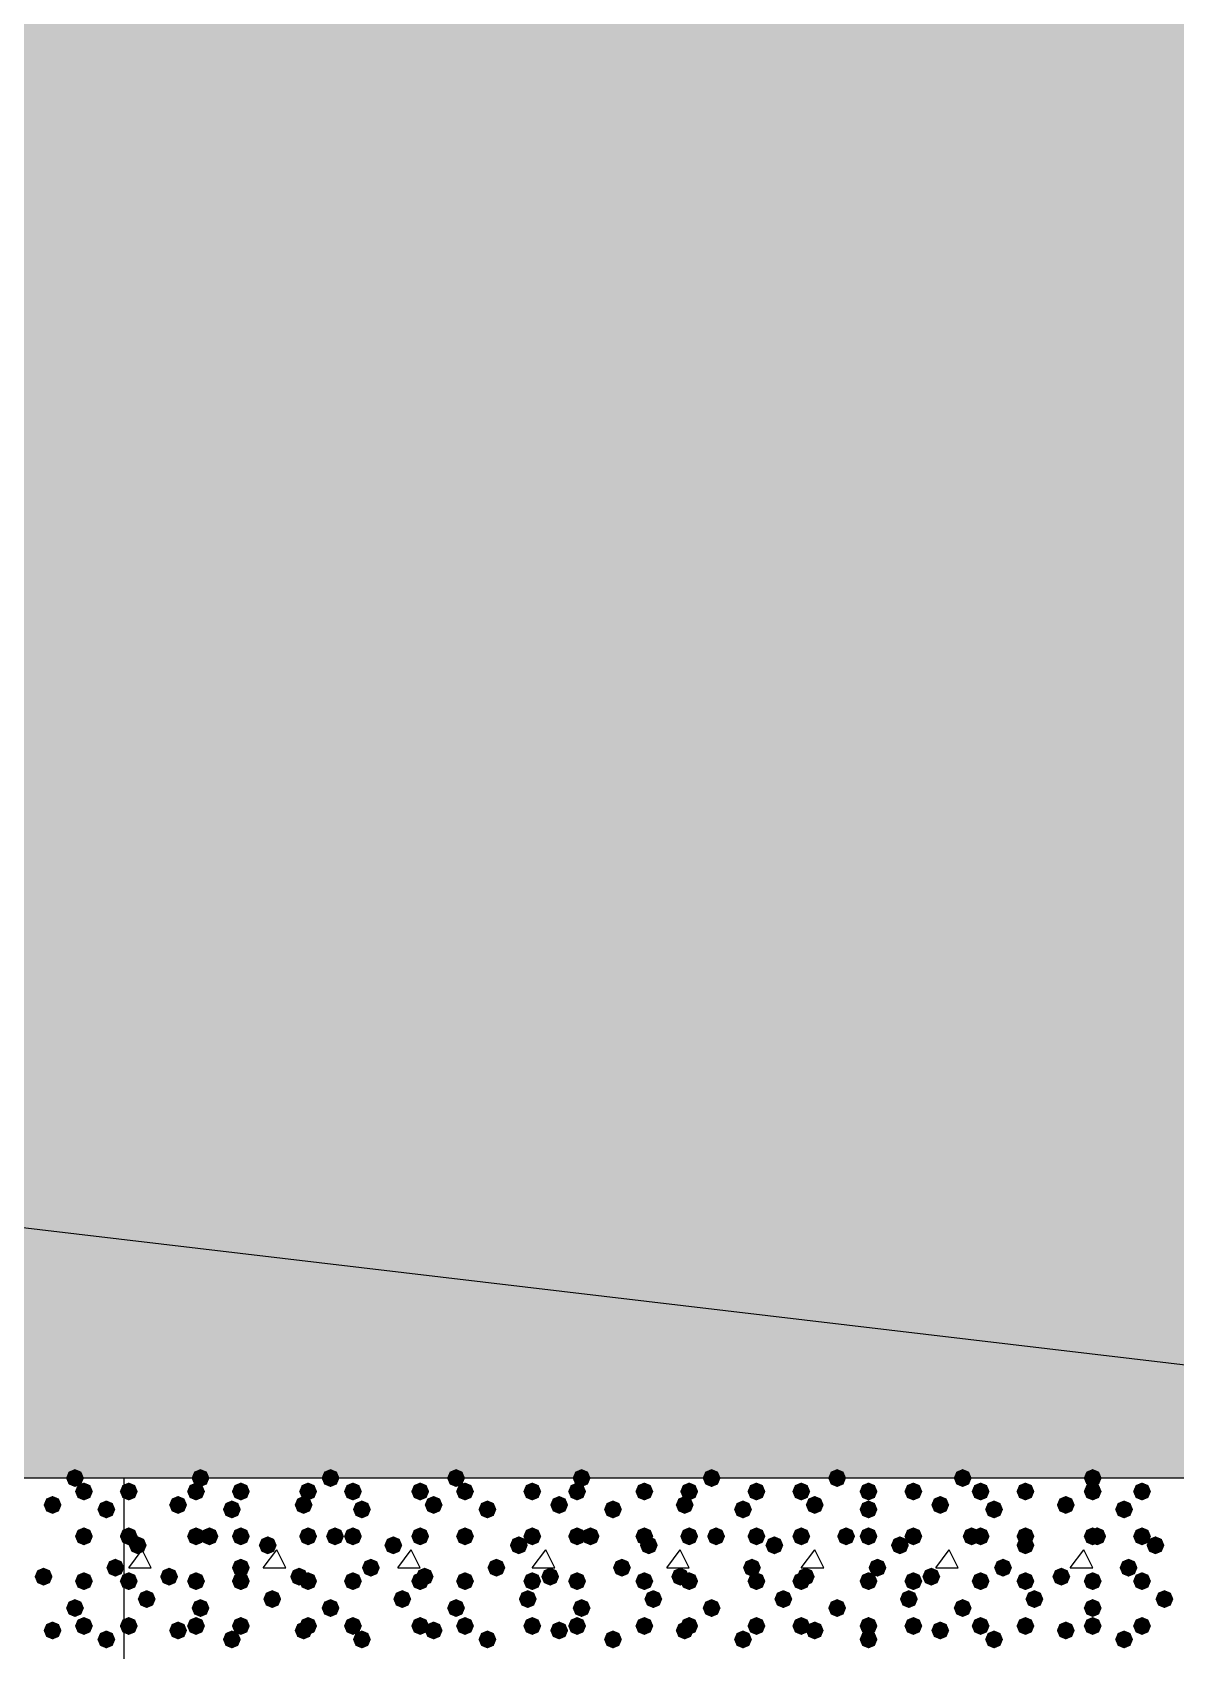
# Model space of a CAD drawing. Header units: millimetres. Extents: x 0 to 420, y 0 to 297.
# Drawn here: x 173.93 to 184.72, y 199.62 to 214.91 of the extents above; entities that cross this region are included whole.
import ezdxf

# ---------------------------------------------------------------- set-up
doc = ezdxf.new("R2010")
doc.units = ezdxf.units.MM
doc.layers.get('0').update_dxf_attribs({"linetype": 'CONTINUOUS'})

msp = doc.modelspace()

# ---------------------------------------------------------------- hatches: boundary and pattern name
at = {"true_color": 0x000008}
h = msp.add_hatch(color=0, dxfattribs=at)
h.paths.add_polyline_path([(193.844333, 220.345), (32.469667, 220.345), (193.844333, 201.252667)], flags=0)
h.paths.add_polyline_path([(32.469667, 220.345), (193.844333, 201.252667), (32.469667, 201.252667)], flags=0)
at = {"true_color": 0x000007}
for points in [[(174.413333, 201.252667), (174.388463, 201.192871), (174.328667, 201.168), (174.268871, 201.192871), (174.244, 201.252667), (174.268871, 201.312462), (174.328667, 201.337333), (174.388462, 201.312463)], [(174.498, 201.125667), (174.473129, 201.065871), (174.413333, 201.041), (174.353538, 201.065871), (174.328667, 201.125667), (174.353537, 201.185462), (174.413333, 201.210333), (174.473129, 201.185463)], [(174.201667, 200.998667), (174.176796, 200.938871), (174.117, 200.914), (174.057204, 200.938871), (174.032333, 200.998667), (174.057204, 201.058462), (174.117, 201.083333), (174.176796, 201.058463)], [(174.709667, 200.956333), (174.684796, 200.896537), (174.625, 200.871667), (174.565204, 200.896537), (174.540333, 200.956333), (174.565204, 201.016129), (174.625, 201.041), (174.684796, 201.016129)], [(174.498, 200.702333), (174.473129, 200.642537), (174.413333, 200.617667), (174.353538, 200.642537), (174.328667, 200.702333), (174.353537, 200.762129), (174.413333, 200.787), (174.473129, 200.762129)], [(174.498, 200.702333), (174.473129, 200.642537), (174.413333, 200.617667), (174.353538, 200.642537), (174.328667, 200.702333), (174.353537, 200.762129), (174.413333, 200.787), (174.473129, 200.762129)], [(174.117, 200.321333), (174.092129, 200.261537), (174.032333, 200.236667), (173.972537, 200.261537), (173.947667, 200.321333), (173.972537, 200.381129), (174.032333, 200.406), (174.092129, 200.381129)], [(174.498, 200.279), (174.473129, 200.219204), (174.413333, 200.194333), (174.353538, 200.219204), (174.328667, 200.279), (174.353537, 200.338796), (174.413333, 200.363667), (174.473129, 200.338796)], [(174.794333, 200.406), (174.769463, 200.346204), (174.709667, 200.321333), (174.649871, 200.346204), (174.625, 200.406), (174.649871, 200.465796), (174.709667, 200.490667), (174.769462, 200.465796)], [(174.413333, 200.025), (174.388463, 199.965204), (174.328667, 199.940333), (174.268871, 199.965204), (174.244, 200.025), (174.268871, 200.084796), (174.328667, 200.109667), (174.388462, 200.084796)], [(174.201667, 199.813333), (174.176796, 199.753537), (174.117, 199.728667), (174.057204, 199.753537), (174.032333, 199.813333), (174.057204, 199.873129), (174.117, 199.898), (174.176796, 199.873129)], [(174.498, 199.855667), (174.473129, 199.795871), (174.413333, 199.771), (174.353538, 199.795871), (174.328667, 199.855667), (174.353537, 199.915462), (174.413333, 199.940333), (174.473129, 199.915463)], [(174.709667, 199.728667), (174.684796, 199.668871), (174.625, 199.644), (174.565204, 199.668871), (174.540333, 199.728667), (174.565204, 199.788462), (174.625, 199.813333), (174.684796, 199.788463)]]:
    msp.add_hatch(color=0, dxfattribs=at).paths.add_polyline_path(points, flags=0)
at = {"true_color": 0x000008}
for points in [[(175.598667, 201.252667), (175.573796, 201.192871), (175.514, 201.168), (175.454204, 201.192871), (175.429333, 201.252667), (175.454204, 201.312462), (175.514, 201.337333), (175.573796, 201.312463)], [(176.826333, 201.252667), (176.801462, 201.192871), (176.741667, 201.168), (176.681871, 201.192871), (176.657, 201.252667), (176.681871, 201.312462), (176.741667, 201.337333), (176.801462, 201.312463)], [(178.011667, 201.252667), (177.986796, 201.192871), (177.927, 201.168), (177.867204, 201.192871), (177.842333, 201.252667), (177.867204, 201.312462), (177.927, 201.337333), (177.986796, 201.312463)], [(179.197, 201.252667), (179.172129, 201.192871), (179.112333, 201.168), (179.052538, 201.192871), (179.027667, 201.252667), (179.052537, 201.312462), (179.112333, 201.337333), (179.172129, 201.312463)], [(180.424667, 201.252667), (180.399796, 201.192871), (180.34, 201.168), (180.280204, 201.192871), (180.255333, 201.252667), (180.280204, 201.312462), (180.34, 201.337333), (180.399796, 201.312463)], [(181.61, 201.252667), (181.585129, 201.192871), (181.525333, 201.168), (181.465538, 201.192871), (181.440667, 201.252667), (181.465537, 201.312462), (181.525333, 201.337333), (181.585129, 201.312463)], [(182.795333, 201.252667), (182.770462, 201.192871), (182.710667, 201.168), (182.650871, 201.192871), (182.626, 201.252667), (182.650871, 201.312462), (182.710667, 201.337333), (182.770462, 201.312463)], [(184.023, 201.252667), (183.998129, 201.192871), (183.938333, 201.168), (183.878537, 201.192871), (183.853667, 201.252667), (183.878537, 201.312462), (183.938333, 201.337333), (183.998129, 201.312463)], [(174.921333, 201.125667), (174.896462, 201.065871), (174.836667, 201.041), (174.776871, 201.065871), (174.752, 201.125667), (174.776871, 201.185462), (174.836667, 201.210333), (174.896462, 201.185463)], [(175.556333, 201.125667), (175.531462, 201.065871), (175.471667, 201.041), (175.411871, 201.065871), (175.387, 201.125667), (175.411871, 201.185462), (175.471667, 201.210333), (175.531462, 201.185463)], [(175.979667, 201.125667), (175.954796, 201.065871), (175.895, 201.041), (175.835204, 201.065871), (175.810333, 201.125667), (175.835204, 201.185462), (175.895, 201.210333), (175.954796, 201.185463)], [(176.614667, 201.125667), (176.589796, 201.065871), (176.53, 201.041), (176.470204, 201.065871), (176.445333, 201.125667), (176.470204, 201.185462), (176.53, 201.210333), (176.589796, 201.185463)], [(177.038, 201.125667), (177.013129, 201.065871), (176.953333, 201.041), (176.893538, 201.065871), (176.868667, 201.125667), (176.893537, 201.185462), (176.953333, 201.210333), (177.013129, 201.185463)], [(177.673, 201.125667), (177.648129, 201.065871), (177.588333, 201.041), (177.528538, 201.065871), (177.503667, 201.125667), (177.528537, 201.185462), (177.588333, 201.210333), (177.648129, 201.185463)], [(178.096333, 201.125667), (178.071463, 201.065871), (178.011667, 201.041), (177.951871, 201.065871), (177.927, 201.125667), (177.951871, 201.185462), (178.011667, 201.210333), (178.071462, 201.185463)], [(178.731333, 201.125667), (178.706462, 201.065871), (178.646667, 201.041), (178.586871, 201.065871), (178.562, 201.125667), (178.586871, 201.185462), (178.646667, 201.210333), (178.706462, 201.185463)], [(179.154667, 201.125667), (179.129796, 201.065871), (179.07, 201.041), (179.010204, 201.065871), (178.985333, 201.125667), (179.010204, 201.185462), (179.07, 201.210333), (179.129796, 201.185463)], [(179.789667, 201.125667), (179.764796, 201.065871), (179.705, 201.041), (179.645204, 201.065871), (179.620333, 201.125667), (179.645204, 201.185462), (179.705, 201.210333), (179.764796, 201.185463)], [(180.213, 201.125667), (180.188129, 201.065871), (180.128333, 201.041), (180.068537, 201.065871), (180.043667, 201.125667), (180.068537, 201.185462), (180.128333, 201.210333), (180.188129, 201.185463)], [(180.848, 201.125667), (180.823129, 201.065871), (180.763333, 201.041), (180.703537, 201.065871), (180.678667, 201.125667), (180.703537, 201.185462), (180.763333, 201.210333), (180.823129, 201.185463)], [(181.271333, 201.125667), (181.246462, 201.065871), (181.186667, 201.041), (181.126871, 201.065871), (181.102, 201.125667), (181.126871, 201.185462), (181.186667, 201.210333), (181.246462, 201.185463)], [(181.906333, 201.125667), (181.881463, 201.065871), (181.821667, 201.041), (181.761871, 201.065871), (181.737, 201.125667), (181.761871, 201.185462), (181.821667, 201.210333), (181.881462, 201.185463)], [(182.329667, 201.125667), (182.304796, 201.065871), (182.245, 201.041), (182.185204, 201.065871), (182.160333, 201.125667), (182.185204, 201.185462), (182.245, 201.210333), (182.304796, 201.185463)], [(182.964667, 201.125667), (182.939796, 201.065871), (182.88, 201.041), (182.820204, 201.065871), (182.795333, 201.125667), (182.820204, 201.185462), (182.88, 201.210333), (182.939796, 201.185463)], [(183.388, 201.125667), (183.363129, 201.065871), (183.303333, 201.041), (183.243538, 201.065871), (183.218667, 201.125667), (183.243537, 201.185462), (183.303333, 201.210333), (183.363129, 201.185463)], [(184.023, 201.125667), (183.998129, 201.065871), (183.938333, 201.041), (183.878537, 201.065871), (183.853667, 201.125667), (183.878537, 201.185462), (183.938333, 201.210333), (183.998129, 201.185463)], [(184.488667, 201.125667), (184.463796, 201.065871), (184.404, 201.041), (184.344204, 201.065871), (184.319333, 201.125667), (184.344204, 201.185462), (184.404, 201.210333), (184.463796, 201.185463)], [(175.387, 200.998667), (175.362129, 200.938871), (175.302333, 200.914), (175.242538, 200.938871), (175.217667, 200.998667), (175.242537, 201.058462), (175.302333, 201.083333), (175.362129, 201.058463)], [(175.895, 200.956333), (175.870129, 200.896537), (175.810333, 200.871667), (175.750538, 200.896537), (175.725667, 200.956333), (175.750537, 201.016129), (175.810333, 201.041), (175.870129, 201.016129)], [(176.572333, 200.998667), (176.547462, 200.938871), (176.487667, 200.914), (176.427871, 200.938871), (176.403, 200.998667), (176.427871, 201.058462), (176.487667, 201.083333), (176.547462, 201.058463)], [(177.122667, 200.956333), (177.097796, 200.896537), (177.038, 200.871667), (176.978204, 200.896537), (176.953333, 200.956333), (176.978204, 201.016129), (177.038, 201.041), (177.097796, 201.016129)], [(177.8, 200.998667), (177.775129, 200.938871), (177.715333, 200.914), (177.655538, 200.938871), (177.630667, 200.998667), (177.655537, 201.058462), (177.715333, 201.083333), (177.775129, 201.058463)], [(178.308, 200.956333), (178.283129, 200.896537), (178.223333, 200.871667), (178.163538, 200.896537), (178.138667, 200.956333), (178.163537, 201.016129), (178.223333, 201.041), (178.283129, 201.016129)], [(178.985333, 200.998667), (178.960462, 200.938871), (178.900667, 200.914), (178.840871, 200.938871), (178.816, 200.998667), (178.840871, 201.058462), (178.900667, 201.083333), (178.960462, 201.058463)], [(179.493333, 200.956333), (179.468462, 200.896537), (179.408667, 200.871667), (179.348871, 200.896537), (179.324, 200.956333), (179.348871, 201.016129), (179.408667, 201.041), (179.468462, 201.016129)], [(180.170667, 200.998667), (180.145796, 200.938871), (180.086, 200.914), (180.026204, 200.938871), (180.001333, 200.998667), (180.026204, 201.058462), (180.086, 201.083333), (180.145796, 201.058463)], [(180.721, 200.956333), (180.696129, 200.896537), (180.636333, 200.871667), (180.576538, 200.896537), (180.551667, 200.956333), (180.576537, 201.016129), (180.636333, 201.041), (180.696129, 201.016129)], [(181.398333, 200.998667), (181.373462, 200.938871), (181.313667, 200.914), (181.253871, 200.938871), (181.229, 200.998667), (181.253871, 201.058462), (181.313667, 201.083333), (181.373462, 201.058463)], [(181.906333, 200.956333), (181.881463, 200.896537), (181.821667, 200.871667), (181.761871, 200.896537), (181.737, 200.956333), (181.761871, 201.016129), (181.821667, 201.041), (181.881462, 201.016129)], [(182.583667, 200.998667), (182.558796, 200.938871), (182.499, 200.914), (182.439204, 200.938871), (182.414333, 200.998667), (182.439204, 201.058462), (182.499, 201.083333), (182.558796, 201.058463)], [(183.091667, 200.956333), (183.066796, 200.896537), (183.007, 200.871667), (182.947204, 200.896537), (182.922333, 200.956333), (182.947204, 201.016129), (183.007, 201.041), (183.066796, 201.016129)], [(183.769, 200.998667), (183.744129, 200.938871), (183.684333, 200.914), (183.624538, 200.938871), (183.599667, 200.998667), (183.624537, 201.058462), (183.684333, 201.083333), (183.744129, 201.058463)], [(184.319333, 200.956333), (184.294463, 200.896537), (184.234667, 200.871667), (184.174871, 200.896537), (184.15, 200.956333), (184.174871, 201.016129), (184.234667, 201.041), (184.294462, 201.016129)], [(174.921333, 200.702333), (174.896462, 200.642537), (174.836667, 200.617667), (174.776871, 200.642537), (174.752, 200.702333), (174.776871, 200.762129), (174.836667, 200.787), (174.896462, 200.762129)], [(175.006, 200.617667), (174.981129, 200.557871), (174.921333, 200.533), (174.861538, 200.557871), (174.836667, 200.617667), (174.861537, 200.677462), (174.921333, 200.702333), (174.981129, 200.677463)], [(175.556333, 200.702333), (175.531462, 200.642537), (175.471667, 200.617667), (175.411871, 200.642537), (175.387, 200.702333), (175.411871, 200.762129), (175.471667, 200.787), (175.531462, 200.762129)], [(175.683333, 200.702333), (175.658462, 200.642537), (175.598667, 200.617667), (175.538871, 200.642537), (175.514, 200.702333), (175.538871, 200.762129), (175.598667, 200.787), (175.658462, 200.762129)], [(175.979667, 200.702333), (175.954796, 200.642537), (175.895, 200.617667), (175.835204, 200.642537), (175.810333, 200.702333), (175.835204, 200.762129), (175.895, 200.787), (175.954796, 200.762129)], [(176.233667, 200.617667), (176.208796, 200.557871), (176.149, 200.533), (176.089204, 200.557871), (176.064333, 200.617667), (176.089204, 200.677462), (176.149, 200.702333), (176.208796, 200.677463)], [(176.614667, 200.702333), (176.589796, 200.642537), (176.53, 200.617667), (176.470204, 200.642537), (176.445333, 200.702333), (176.470204, 200.762129), (176.53, 200.787), (176.589796, 200.762129)], [(176.868667, 200.702333), (176.843796, 200.642537), (176.784, 200.617667), (176.724204, 200.642537), (176.699333, 200.702333), (176.724204, 200.762129), (176.784, 200.787), (176.843796, 200.762129)], [(177.038, 200.702333), (177.013129, 200.642537), (176.953333, 200.617667), (176.893538, 200.642537), (176.868667, 200.702333), (176.893537, 200.762129), (176.953333, 200.787), (177.013129, 200.762129)], [(177.419, 200.617667), (177.394129, 200.557871), (177.334333, 200.533), (177.274538, 200.557871), (177.249667, 200.617667), (177.274537, 200.677462), (177.334333, 200.702333), (177.394129, 200.677463)], [(177.673, 200.702333), (177.648129, 200.642537), (177.588333, 200.617667), (177.528538, 200.642537), (177.503667, 200.702333), (177.528537, 200.762129), (177.588333, 200.787), (177.648129, 200.762129)], [(178.096333, 200.702333), (178.071463, 200.642537), (178.011667, 200.617667), (177.951871, 200.642537), (177.927, 200.702333), (177.951871, 200.762129), (178.011667, 200.787), (178.071462, 200.762129)], [(178.096333, 200.702333), (178.071463, 200.642537), (178.011667, 200.617667), (177.951871, 200.642537), (177.927, 200.702333), (177.951871, 200.762129), (178.011667, 200.787), (178.071462, 200.762129)], [(178.604333, 200.617667), (178.579463, 200.557871), (178.519667, 200.533), (178.459871, 200.557871), (178.435, 200.617667), (178.459871, 200.677462), (178.519667, 200.702333), (178.579462, 200.677463)], [(178.731333, 200.702333), (178.706462, 200.642537), (178.646667, 200.617667), (178.586871, 200.642537), (178.562, 200.702333), (178.586871, 200.762129), (178.646667, 200.787), (178.706462, 200.762129)], [(179.154667, 200.702333), (179.129796, 200.642537), (179.07, 200.617667), (179.010204, 200.642537), (178.985333, 200.702333), (179.010204, 200.762129), (179.07, 200.787), (179.129796, 200.762129)], [(179.281667, 200.702333), (179.256796, 200.642537), (179.197, 200.617667), (179.137204, 200.642537), (179.112333, 200.702333), (179.137204, 200.762129), (179.197, 200.787), (179.256796, 200.762129)], [(179.789667, 200.702333), (179.764796, 200.642537), (179.705, 200.617667), (179.645204, 200.642537), (179.620333, 200.702333), (179.645204, 200.762129), (179.705, 200.787), (179.764796, 200.762129)], [(179.832, 200.617667), (179.807129, 200.557871), (179.747333, 200.533), (179.687537, 200.557871), (179.662667, 200.617667), (179.687537, 200.677462), (179.747333, 200.702333), (179.807129, 200.677463)], [(180.213, 200.702333), (180.188129, 200.642537), (180.128333, 200.617667), (180.068537, 200.642537), (180.043667, 200.702333), (180.068537, 200.762129), (180.128333, 200.787), (180.188129, 200.762129)], [(180.467, 200.702333), (180.442129, 200.642537), (180.382333, 200.617667), (180.322538, 200.642537), (180.297667, 200.702333), (180.322537, 200.762129), (180.382333, 200.787), (180.442129, 200.762129)], [(180.848, 200.702333), (180.823129, 200.642537), (180.763333, 200.617667), (180.703537, 200.642537), (180.678667, 200.702333), (180.703537, 200.762129), (180.763333, 200.787), (180.823129, 200.762129)], [(181.017333, 200.617667), (180.992462, 200.557871), (180.932667, 200.533), (180.872871, 200.557871), (180.848, 200.617667), (180.872871, 200.677462), (180.932667, 200.702333), (180.992462, 200.677463)], [(181.271333, 200.702333), (181.246462, 200.642537), (181.186667, 200.617667), (181.126871, 200.642537), (181.102, 200.702333), (181.126871, 200.762129), (181.186667, 200.787), (181.246462, 200.762129)], [(181.694667, 200.702333), (181.669796, 200.642537), (181.61, 200.617667), (181.550204, 200.642537), (181.525333, 200.702333), (181.550204, 200.762129), (181.61, 200.787), (181.669796, 200.762129)], [(181.906333, 200.702333), (181.881463, 200.642537), (181.821667, 200.617667), (181.761871, 200.642537), (181.737, 200.702333), (181.761871, 200.762129), (181.821667, 200.787), (181.881462, 200.762129)], [(182.202667, 200.617667), (182.177796, 200.557871), (182.118, 200.533), (182.058204, 200.557871), (182.033333, 200.617667), (182.058204, 200.677462), (182.118, 200.702333), (182.177796, 200.677463)], [(182.329667, 200.702333), (182.304796, 200.642537), (182.245, 200.617667), (182.185204, 200.642537), (182.160333, 200.702333), (182.185204, 200.762129), (182.245, 200.787), (182.304796, 200.762129)], [(182.88, 200.702333), (182.855129, 200.642537), (182.795333, 200.617667), (182.735538, 200.642537), (182.710667, 200.702333), (182.735537, 200.762129), (182.795333, 200.787), (182.855129, 200.762129)], [(182.964667, 200.702333), (182.939796, 200.642537), (182.88, 200.617667), (182.820204, 200.642537), (182.795333, 200.702333), (182.820204, 200.762129), (182.88, 200.787), (182.939796, 200.762129)], [(183.388, 200.702333), (183.363129, 200.642537), (183.303333, 200.617667), (183.243538, 200.642537), (183.218667, 200.702333), (183.243537, 200.762129), (183.303333, 200.787), (183.363129, 200.762129)], [(183.388, 200.617667), (183.363129, 200.557871), (183.303333, 200.533), (183.243538, 200.557871), (183.218667, 200.617667), (183.243537, 200.677462), (183.303333, 200.702333), (183.363129, 200.677463)], [(184.023, 200.702333), (183.998129, 200.642537), (183.938333, 200.617667), (183.878537, 200.642537), (183.853667, 200.702333), (183.878537, 200.762129), (183.938333, 200.787), (183.998129, 200.762129)], [(184.065333, 200.702333), (184.040462, 200.642537), (183.980667, 200.617667), (183.920871, 200.642537), (183.896, 200.702333), (183.920871, 200.762129), (183.980667, 200.787), (184.040462, 200.762129)], [(184.488667, 200.702333), (184.463796, 200.642537), (184.404, 200.617667), (184.344204, 200.642537), (184.319333, 200.702333), (184.344204, 200.762129), (184.404, 200.787), (184.463796, 200.762129)], [(184.615667, 200.617667), (184.590796, 200.557871), (184.531, 200.533), (184.471204, 200.557871), (184.446333, 200.617667), (184.471204, 200.677462), (184.531, 200.702333), (184.590796, 200.677463)], [(174.921333, 200.279), (174.896462, 200.219204), (174.836667, 200.194333), (174.776871, 200.219204), (174.752, 200.279), (174.776871, 200.338796), (174.836667, 200.363667), (174.896462, 200.338796)], [(175.302333, 200.321333), (175.277462, 200.261537), (175.217667, 200.236667), (175.157871, 200.261537), (175.133, 200.321333), (175.157871, 200.381129), (175.217667, 200.406), (175.277462, 200.381129)], [(175.556333, 200.279), (175.531462, 200.219204), (175.471667, 200.194333), (175.411871, 200.219204), (175.387, 200.279), (175.411871, 200.338796), (175.471667, 200.363667), (175.531462, 200.338796)], [(175.979667, 200.406), (175.954796, 200.346204), (175.895, 200.321333), (175.835204, 200.346204), (175.810333, 200.406), (175.835204, 200.465796), (175.895, 200.490667), (175.954796, 200.465796)], [(175.979667, 200.279), (175.954796, 200.219204), (175.895, 200.194333), (175.835204, 200.219204), (175.810333, 200.279), (175.835204, 200.338796), (175.895, 200.363667), (175.954796, 200.338796)], [(176.53, 200.321333), (176.505129, 200.261537), (176.445333, 200.236667), (176.385538, 200.261537), (176.360667, 200.321333), (176.385537, 200.381129), (176.445333, 200.406), (176.505129, 200.381129)], [(176.614667, 200.279), (176.589796, 200.219204), (176.53, 200.194333), (176.470204, 200.219204), (176.445333, 200.279), (176.470204, 200.338796), (176.53, 200.363667), (176.589796, 200.338796)], [(177.038, 200.279), (177.013129, 200.219204), (176.953333, 200.194333), (176.893538, 200.219204), (176.868667, 200.279), (176.893537, 200.338796), (176.953333, 200.363667), (177.013129, 200.338796)], [(177.207333, 200.406), (177.182462, 200.346204), (177.122667, 200.321333), (177.062871, 200.346204), (177.038, 200.406), (177.062871, 200.465796), (177.122667, 200.490667), (177.182462, 200.465796)], [(177.673, 200.279), (177.648129, 200.219204), (177.588333, 200.194333), (177.528538, 200.219204), (177.503667, 200.279), (177.528537, 200.338796), (177.588333, 200.363667), (177.648129, 200.338796)], [(177.715333, 200.321333), (177.690462, 200.261537), (177.630667, 200.236667), (177.570871, 200.261537), (177.546, 200.321333), (177.570871, 200.381129), (177.630667, 200.406), (177.690462, 200.381129)], [(178.096333, 200.279), (178.071463, 200.219204), (178.011667, 200.194333), (177.951871, 200.219204), (177.927, 200.279), (177.951871, 200.338796), (178.011667, 200.363667), (178.071462, 200.338796)], [(178.392667, 200.406), (178.367796, 200.346204), (178.308, 200.321333), (178.248204, 200.346204), (178.223333, 200.406), (178.248204, 200.465796), (178.308, 200.490667), (178.367796, 200.465796)], [(178.731333, 200.279), (178.706462, 200.219204), (178.646667, 200.194333), (178.586871, 200.219204), (178.562, 200.279), (178.586871, 200.338796), (178.646667, 200.363667), (178.706462, 200.338796)], [(178.900667, 200.321333), (178.875796, 200.261537), (178.816, 200.236667), (178.756204, 200.261537), (178.731333, 200.321333), (178.756204, 200.381129), (178.816, 200.406), (178.875796, 200.381129)], [(179.154667, 200.279), (179.129796, 200.219204), (179.07, 200.194333), (179.010204, 200.219204), (178.985333, 200.279), (179.010204, 200.338796), (179.07, 200.363667), (179.129796, 200.338796)], [(179.578, 200.406), (179.553129, 200.346204), (179.493333, 200.321333), (179.433538, 200.346204), (179.408667, 200.406), (179.433537, 200.465796), (179.493333, 200.490667), (179.553129, 200.465796)], [(179.789667, 200.279), (179.764796, 200.219204), (179.705, 200.194333), (179.645204, 200.219204), (179.620333, 200.279), (179.645204, 200.338796), (179.705, 200.363667), (179.764796, 200.338796)], [(180.128333, 200.321333), (180.103462, 200.261537), (180.043667, 200.236667), (179.983871, 200.261537), (179.959, 200.321333), (179.983871, 200.381129), (180.043667, 200.406), (180.103462, 200.381129)], [(180.213, 200.279), (180.188129, 200.219204), (180.128333, 200.194333), (180.068537, 200.219204), (180.043667, 200.279), (180.068537, 200.338796), (180.128333, 200.363667), (180.188129, 200.338796)], [(180.805667, 200.406), (180.780796, 200.346204), (180.721, 200.321333), (180.661204, 200.346204), (180.636333, 200.406), (180.661204, 200.465796), (180.721, 200.490667), (180.780796, 200.465796)], [(180.848, 200.279), (180.823129, 200.219204), (180.763333, 200.194333), (180.703537, 200.219204), (180.678667, 200.279), (180.703537, 200.338796), (180.763333, 200.363667), (180.823129, 200.338796)], [(181.271333, 200.279), (181.246462, 200.219204), (181.186667, 200.194333), (181.126871, 200.219204), (181.102, 200.279), (181.126871, 200.338796), (181.186667, 200.363667), (181.246462, 200.338796)], [(181.313667, 200.321333), (181.288796, 200.261537), (181.229, 200.236667), (181.169204, 200.261537), (181.144333, 200.321333), (181.169204, 200.381129), (181.229, 200.406), (181.288796, 200.381129)], [(181.906333, 200.279), (181.881463, 200.219204), (181.821667, 200.194333), (181.761871, 200.219204), (181.737, 200.279), (181.761871, 200.338796), (181.821667, 200.363667), (181.881462, 200.338796)], [(181.991, 200.406), (181.966129, 200.346204), (181.906333, 200.321333), (181.846538, 200.346204), (181.821667, 200.406), (181.846537, 200.465796), (181.906333, 200.490667), (181.966129, 200.465796)], [(182.329667, 200.279), (182.304796, 200.219204), (182.245, 200.194333), (182.185204, 200.219204), (182.160333, 200.279), (182.185204, 200.338796), (182.245, 200.363667), (182.304796, 200.338796)], [(182.499, 200.321333), (182.474129, 200.261537), (182.414333, 200.236667), (182.354537, 200.261537), (182.329667, 200.321333), (182.354537, 200.381129), (182.414333, 200.406), (182.474129, 200.381129)], [(182.964667, 200.279), (182.939796, 200.219204), (182.88, 200.194333), (182.820204, 200.219204), (182.795333, 200.279), (182.820204, 200.338796), (182.88, 200.363667), (182.939796, 200.338796)], [(183.176333, 200.406), (183.151462, 200.346204), (183.091667, 200.321333), (183.031871, 200.346204), (183.007, 200.406), (183.031871, 200.465796), (183.091667, 200.490667), (183.151462, 200.465796)], [(183.388, 200.279), (183.363129, 200.219204), (183.303333, 200.194333), (183.243538, 200.219204), (183.218667, 200.279), (183.243537, 200.338796), (183.303333, 200.363667), (183.363129, 200.338796)], [(183.726667, 200.321333), (183.701796, 200.261537), (183.642, 200.236667), (183.582204, 200.261537), (183.557333, 200.321333), (183.582204, 200.381129), (183.642, 200.406), (183.701796, 200.381129)], [(184.023, 200.279), (183.998129, 200.219204), (183.938333, 200.194333), (183.878537, 200.219204), (183.853667, 200.279), (183.878537, 200.338796), (183.938333, 200.363667), (183.998129, 200.338796)], [(184.361667, 200.406), (184.336796, 200.346204), (184.277, 200.321333), (184.217204, 200.346204), (184.192333, 200.406), (184.217204, 200.465796), (184.277, 200.490667), (184.336796, 200.465796)], [(184.488667, 200.279), (184.463796, 200.219204), (184.404, 200.194333), (184.344204, 200.219204), (184.319333, 200.279), (184.344204, 200.338796), (184.404, 200.363667), (184.463796, 200.338796)], [(175.090667, 200.109667), (175.065796, 200.049871), (175.006, 200.025), (174.946204, 200.049871), (174.921333, 200.109667), (174.946204, 200.169462), (175.006, 200.194333), (175.065796, 200.169463)], [(175.598667, 200.025), (175.573796, 199.965204), (175.514, 199.940333), (175.454204, 199.965204), (175.429333, 200.025), (175.454204, 200.084796), (175.514, 200.109667), (175.573796, 200.084796)], [(176.276, 200.109667), (176.251129, 200.049871), (176.191333, 200.025), (176.131538, 200.049871), (176.106667, 200.109667), (176.131537, 200.169462), (176.191333, 200.194333), (176.251129, 200.169463)], [(176.826333, 200.025), (176.801462, 199.965204), (176.741667, 199.940333), (176.681871, 199.965204), (176.657, 200.025), (176.681871, 200.084796), (176.741667, 200.109667), (176.801462, 200.084796)], [(177.503667, 200.109667), (177.478796, 200.049871), (177.419, 200.025), (177.359204, 200.049871), (177.334333, 200.109667), (177.359204, 200.169462), (177.419, 200.194333), (177.478796, 200.169463)], [(178.011667, 200.025), (177.986796, 199.965204), (177.927, 199.940333), (177.867204, 199.965204), (177.842333, 200.025), (177.867204, 200.084796), (177.927, 200.109667), (177.986796, 200.084796)], [(178.689, 200.109667), (178.664129, 200.049871), (178.604333, 200.025), (178.544537, 200.049871), (178.519667, 200.109667), (178.544537, 200.169462), (178.604333, 200.194333), (178.664129, 200.169463)], [(179.197, 200.025), (179.172129, 199.965204), (179.112333, 199.940333), (179.052538, 199.965204), (179.027667, 200.025), (179.052537, 200.084796), (179.112333, 200.109667), (179.172129, 200.084796)], [(179.874333, 200.109667), (179.849463, 200.049871), (179.789667, 200.025), (179.729871, 200.049871), (179.705, 200.109667), (179.729871, 200.169462), (179.789667, 200.194333), (179.849462, 200.169463)], [(180.424667, 200.025), (180.399796, 199.965204), (180.34, 199.940333), (180.280204, 199.965204), (180.255333, 200.025), (180.280204, 200.084796), (180.34, 200.109667), (180.399796, 200.084796)], [(181.102, 200.109667), (181.077129, 200.049871), (181.017333, 200.025), (180.957538, 200.049871), (180.932667, 200.109667), (180.957537, 200.169462), (181.017333, 200.194333), (181.077129, 200.169463)], [(181.61, 200.025), (181.585129, 199.965204), (181.525333, 199.940333), (181.465538, 199.965204), (181.440667, 200.025), (181.465537, 200.084796), (181.525333, 200.109667), (181.585129, 200.084796)], [(182.287333, 200.109667), (182.262462, 200.049871), (182.202667, 200.025), (182.142871, 200.049871), (182.118, 200.109667), (182.142871, 200.169462), (182.202667, 200.194333), (182.262462, 200.169463)], [(182.795333, 200.025), (182.770462, 199.965204), (182.710667, 199.940333), (182.650871, 199.965204), (182.626, 200.025), (182.650871, 200.084796), (182.710667, 200.109667), (182.770462, 200.084796)], [(183.472667, 200.109667), (183.447796, 200.049871), (183.388, 200.025), (183.328204, 200.049871), (183.303333, 200.109667), (183.328204, 200.169462), (183.388, 200.194333), (183.447796, 200.169463)], [(184.023, 200.025), (183.998129, 199.965204), (183.938333, 199.940333), (183.878537, 199.965204), (183.853667, 200.025), (183.878537, 200.084796), (183.938333, 200.109667), (183.998129, 200.084796)], [(184.700333, 200.109667), (184.675462, 200.049871), (184.615667, 200.025), (184.555871, 200.049871), (184.531, 200.109667), (184.555871, 200.169462), (184.615667, 200.194333), (184.675462, 200.169463)], [(174.921333, 199.855667), (174.896462, 199.795871), (174.836667, 199.771), (174.776871, 199.795871), (174.752, 199.855667), (174.776871, 199.915462), (174.836667, 199.940333), (174.896462, 199.915463)], [(175.387, 199.813333), (175.362129, 199.753537), (175.302333, 199.728667), (175.242538, 199.753537), (175.217667, 199.813333), (175.242537, 199.873129), (175.302333, 199.898), (175.362129, 199.873129)], [(175.556333, 199.855667), (175.531462, 199.795871), (175.471667, 199.771), (175.411871, 199.795871), (175.387, 199.855667), (175.411871, 199.915462), (175.471667, 199.940333), (175.531462, 199.915463)], [(175.979667, 199.855667), (175.954796, 199.795871), (175.895, 199.771), (175.835204, 199.795871), (175.810333, 199.855667), (175.835204, 199.915462), (175.895, 199.940333), (175.954796, 199.915463)], [(176.572333, 199.813333), (176.547462, 199.753537), (176.487667, 199.728667), (176.427871, 199.753537), (176.403, 199.813333), (176.427871, 199.873129), (176.487667, 199.898), (176.547462, 199.873129)], [(176.614667, 199.855667), (176.589796, 199.795871), (176.53, 199.771), (176.470204, 199.795871), (176.445333, 199.855667), (176.470204, 199.915462), (176.53, 199.940333), (176.589796, 199.915463)], [(177.038, 199.855667), (177.013129, 199.795871), (176.953333, 199.771), (176.893538, 199.795871), (176.868667, 199.855667), (176.893537, 199.915462), (176.953333, 199.940333), (177.013129, 199.915463)], [(177.673, 199.855667), (177.648129, 199.795871), (177.588333, 199.771), (177.528538, 199.795871), (177.503667, 199.855667), (177.528537, 199.915462), (177.588333, 199.940333), (177.648129, 199.915463)], [(177.8, 199.813333), (177.775129, 199.753537), (177.715333, 199.728667), (177.655538, 199.753537), (177.630667, 199.813333), (177.655537, 199.873129), (177.715333, 199.898), (177.775129, 199.873129)], [(178.096333, 199.855667), (178.071463, 199.795871), (178.011667, 199.771), (177.951871, 199.795871), (177.927, 199.855667), (177.951871, 199.915462), (178.011667, 199.940333), (178.071462, 199.915463)], [(178.731333, 199.855667), (178.706462, 199.795871), (178.646667, 199.771), (178.586871, 199.795871), (178.562, 199.855667), (178.586871, 199.915462), (178.646667, 199.940333), (178.706462, 199.915463)], [(178.985333, 199.813333), (178.960462, 199.753537), (178.900667, 199.728667), (178.840871, 199.753537), (178.816, 199.813333), (178.840871, 199.873129), (178.900667, 199.898), (178.960462, 199.873129)], [(179.154667, 199.855667), (179.129796, 199.795871), (179.07, 199.771), (179.010204, 199.795871), (178.985333, 199.855667), (179.010204, 199.915462), (179.07, 199.940333), (179.129796, 199.915463)], [(179.789667, 199.855667), (179.764796, 199.795871), (179.705, 199.771), (179.645204, 199.795871), (179.620333, 199.855667), (179.645204, 199.915462), (179.705, 199.940333), (179.764796, 199.915463)], [(180.170667, 199.813333), (180.145796, 199.753537), (180.086, 199.728667), (180.026204, 199.753537), (180.001333, 199.813333), (180.026204, 199.873129), (180.086, 199.898), (180.145796, 199.873129)], [(180.213, 199.855667), (180.188129, 199.795871), (180.128333, 199.771), (180.068537, 199.795871), (180.043667, 199.855667), (180.068537, 199.915462), (180.128333, 199.940333), (180.188129, 199.915463)], [(180.848, 199.855667), (180.823129, 199.795871), (180.763333, 199.771), (180.703537, 199.795871), (180.678667, 199.855667), (180.703537, 199.915462), (180.763333, 199.940333), (180.823129, 199.915463)], [(181.271333, 199.855667), (181.246462, 199.795871), (181.186667, 199.771), (181.126871, 199.795871), (181.102, 199.855667), (181.126871, 199.915462), (181.186667, 199.940333), (181.246462, 199.915463)], [(181.398333, 199.813333), (181.373462, 199.753537), (181.313667, 199.728667), (181.253871, 199.753537), (181.229, 199.813333), (181.253871, 199.873129), (181.313667, 199.898), (181.373462, 199.873129)], [(181.906333, 199.855667), (181.881463, 199.795871), (181.821667, 199.771), (181.761871, 199.795871), (181.737, 199.855667), (181.761871, 199.915462), (181.821667, 199.940333), (181.881462, 199.915463)], [(182.329667, 199.855667), (182.304796, 199.795871), (182.245, 199.771), (182.185204, 199.795871), (182.160333, 199.855667), (182.185204, 199.915462), (182.245, 199.940333), (182.304796, 199.915463)], [(182.583667, 199.813333), (182.558796, 199.753537), (182.499, 199.728667), (182.439204, 199.753537), (182.414333, 199.813333), (182.439204, 199.873129), (182.499, 199.898), (182.558796, 199.873129)], [(182.964667, 199.855667), (182.939796, 199.795871), (182.88, 199.771), (182.820204, 199.795871), (182.795333, 199.855667), (182.820204, 199.915462), (182.88, 199.940333), (182.939796, 199.915463)], [(183.388, 199.855667), (183.363129, 199.795871), (183.303333, 199.771), (183.243538, 199.795871), (183.218667, 199.855667), (183.243537, 199.915462), (183.303333, 199.940333), (183.363129, 199.915463)], [(183.769, 199.813333), (183.744129, 199.753537), (183.684333, 199.728667), (183.624538, 199.753537), (183.599667, 199.813333), (183.624537, 199.873129), (183.684333, 199.898), (183.744129, 199.873129)], [(184.023, 199.855667), (183.998129, 199.795871), (183.938333, 199.771), (183.878537, 199.795871), (183.853667, 199.855667), (183.878537, 199.915462), (183.938333, 199.940333), (183.998129, 199.915463)], [(184.488667, 199.855667), (184.463796, 199.795871), (184.404, 199.771), (184.344204, 199.795871), (184.319333, 199.855667), (184.344204, 199.915462), (184.404, 199.940333), (184.463796, 199.915463)], [(175.895, 199.728667), (175.870129, 199.668871), (175.810333, 199.644), (175.750538, 199.668871), (175.725667, 199.728667), (175.750537, 199.788462), (175.810333, 199.813333), (175.870129, 199.788463)], [(177.122667, 199.728667), (177.097796, 199.668871), (177.038, 199.644), (176.978204, 199.668871), (176.953333, 199.728667), (176.978204, 199.788462), (177.038, 199.813333), (177.097796, 199.788463)], [(178.308, 199.728667), (178.283129, 199.668871), (178.223333, 199.644), (178.163538, 199.668871), (178.138667, 199.728667), (178.163537, 199.788462), (178.223333, 199.813333), (178.283129, 199.788463)], [(179.493333, 199.728667), (179.468462, 199.668871), (179.408667, 199.644), (179.348871, 199.668871), (179.324, 199.728667), (179.348871, 199.788462), (179.408667, 199.813333), (179.468462, 199.788463)], [(180.721, 199.728667), (180.696129, 199.668871), (180.636333, 199.644), (180.576538, 199.668871), (180.551667, 199.728667), (180.576537, 199.788462), (180.636333, 199.813333), (180.696129, 199.788463)], [(181.906333, 199.728667), (181.881463, 199.668871), (181.821667, 199.644), (181.761871, 199.668871), (181.737, 199.728667), (181.761871, 199.788462), (181.821667, 199.813333), (181.881462, 199.788463)], [(183.091667, 199.728667), (183.066796, 199.668871), (183.007, 199.644), (182.947204, 199.668871), (182.922333, 199.728667), (182.947204, 199.788462), (183.007, 199.813333), (183.066796, 199.788463)], [(184.319333, 199.728667), (184.294463, 199.668871), (184.234667, 199.644), (184.174871, 199.668871), (184.15, 199.728667), (184.174871, 199.788462), (184.234667, 199.813333), (184.294462, 199.788463)]]:
    msp.add_hatch(color=0, dxfattribs=at).paths.add_polyline_path(points, flags=0)

# ---------------------------------------------------------------- linework, layer by layer
at = {"color": 0, "true_color": 0x000007}
for points in [[(31.369, 201.252667), (31.369, 177.927), (379.603, 177.927), (379.603, 201.252667), (217.17, 201.252667), (217.17, 222.461667), (193.844333, 222.461667), (193.844333, 201.252667)], [(31.369, 201.252667), (31.369, 177.927), (379.603, 177.927), (379.603, 201.252667), (217.17, 201.252667), (217.17, 222.461667), (193.844333, 222.461667), (193.844333, 201.252667)], [(172.677667, 201.252667), (172.677667, 199.136), (174.794333, 199.136), (174.794333, 201.252667)]]:
    msp.add_lwpolyline(points, close=True, dxfattribs=at)
at = {"color": 0, "true_color": 0x000008}
for points in [[(193.844333, 220.345), (32.469667, 220.345), (193.844333, 201.252667)], [(32.469667, 220.345), (193.844333, 201.252667), (32.469667, 201.252667)]]:
    msp.add_lwpolyline(points, close=True, dxfattribs=at)
at = {"color": 0, "true_color": 0x000007}
msp.add_lwpolyline([(193.844333, 201.252667), (174.794333, 201.252667)], dxfattribs=at)
at = {"color": 0, "true_color": 0x000008}
for points in [[(174.836667, 200.406), (174.963667, 200.575333)], [(175.048333, 200.406), (174.963667, 200.575333)], [(176.106667, 200.406), (176.233667, 200.575333)], [(176.318333, 200.406), (176.233667, 200.575333)], [(177.376667, 200.406), (177.503667, 200.575333)], [(177.588333, 200.406), (177.503667, 200.575333)], [(178.646667, 200.406), (178.773667, 200.575333)], [(178.858333, 200.406), (178.773667, 200.575333)], [(179.916667, 200.406), (180.043667, 200.575333)], [(180.128333, 200.406), (180.043667, 200.575333)], [(181.186667, 200.406), (181.313667, 200.575333)], [(181.398333, 200.406), (181.313667, 200.575333)], [(182.456667, 200.406), (182.583667, 200.575333)], [(182.668333, 200.406), (182.583667, 200.575333)], [(183.726667, 200.406), (183.853667, 200.575333)], [(183.938333, 200.406), (183.853667, 200.575333)], [(174.836667, 200.406), (175.048333, 200.406)], [(176.106667, 200.406), (176.318333, 200.406)], [(177.376667, 200.406), (177.588333, 200.406)], [(178.646667, 200.406), (178.858333, 200.406)], [(179.916667, 200.406), (180.128333, 200.406)], [(181.186667, 200.406), (181.398333, 200.406)], [(182.456667, 200.406), (182.668333, 200.406)], [(183.726667, 200.406), (183.938333, 200.406)]]:
    msp.add_lwpolyline(points, dxfattribs=at)

doc.saveas('drawing.dxf')
